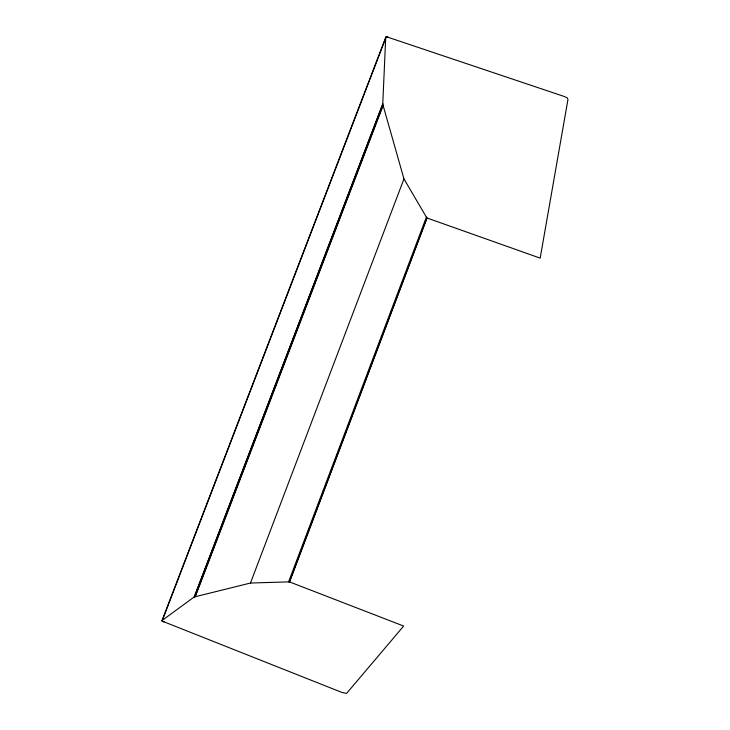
<?xml version="1.0" encoding="UTF-8"?>
<svg xmlns="http://www.w3.org/2000/svg" width="730" height="730" viewBox="0 0 730 730"><rect width="100%" height="100%" fill="white"/><g stroke="black" fill="none" stroke-linecap="round" stroke-linejoin="round"><path stroke-width="1.09" d="M164.104 621.923L162.051 621.175L162.014 620.555L194.335 596.857L382.748 104.18L385.723 37.413L386.343 36.5L388.305 37.285M383.204 105.284L195.293 596.72L250.472 583.033L288.587 581.883L426.402 217.138L403.955 178.914L382.748 104.18M288.587 581.883L289.363 581.846L426.849 217.932L426.402 217.138M289.618 581.883L427.041 218.124M250.472 583.033L403.955 178.914M162.014 620.555L385.723 37.413M162.051 621.175L386.343 36.5M194.189 597.067L382.867 103.706M195.038 596.465L382.803 105.43M194.335 596.857L195.293 596.72M289.363 581.846L403.663 626.048L346.577 693.427L341.759 692.378L163.328 621.568M387.493 37.102L564.034 96.406L567.119 97.783L567.986 99.335L540.173 258.137L426.849 217.932"/></g></svg>
